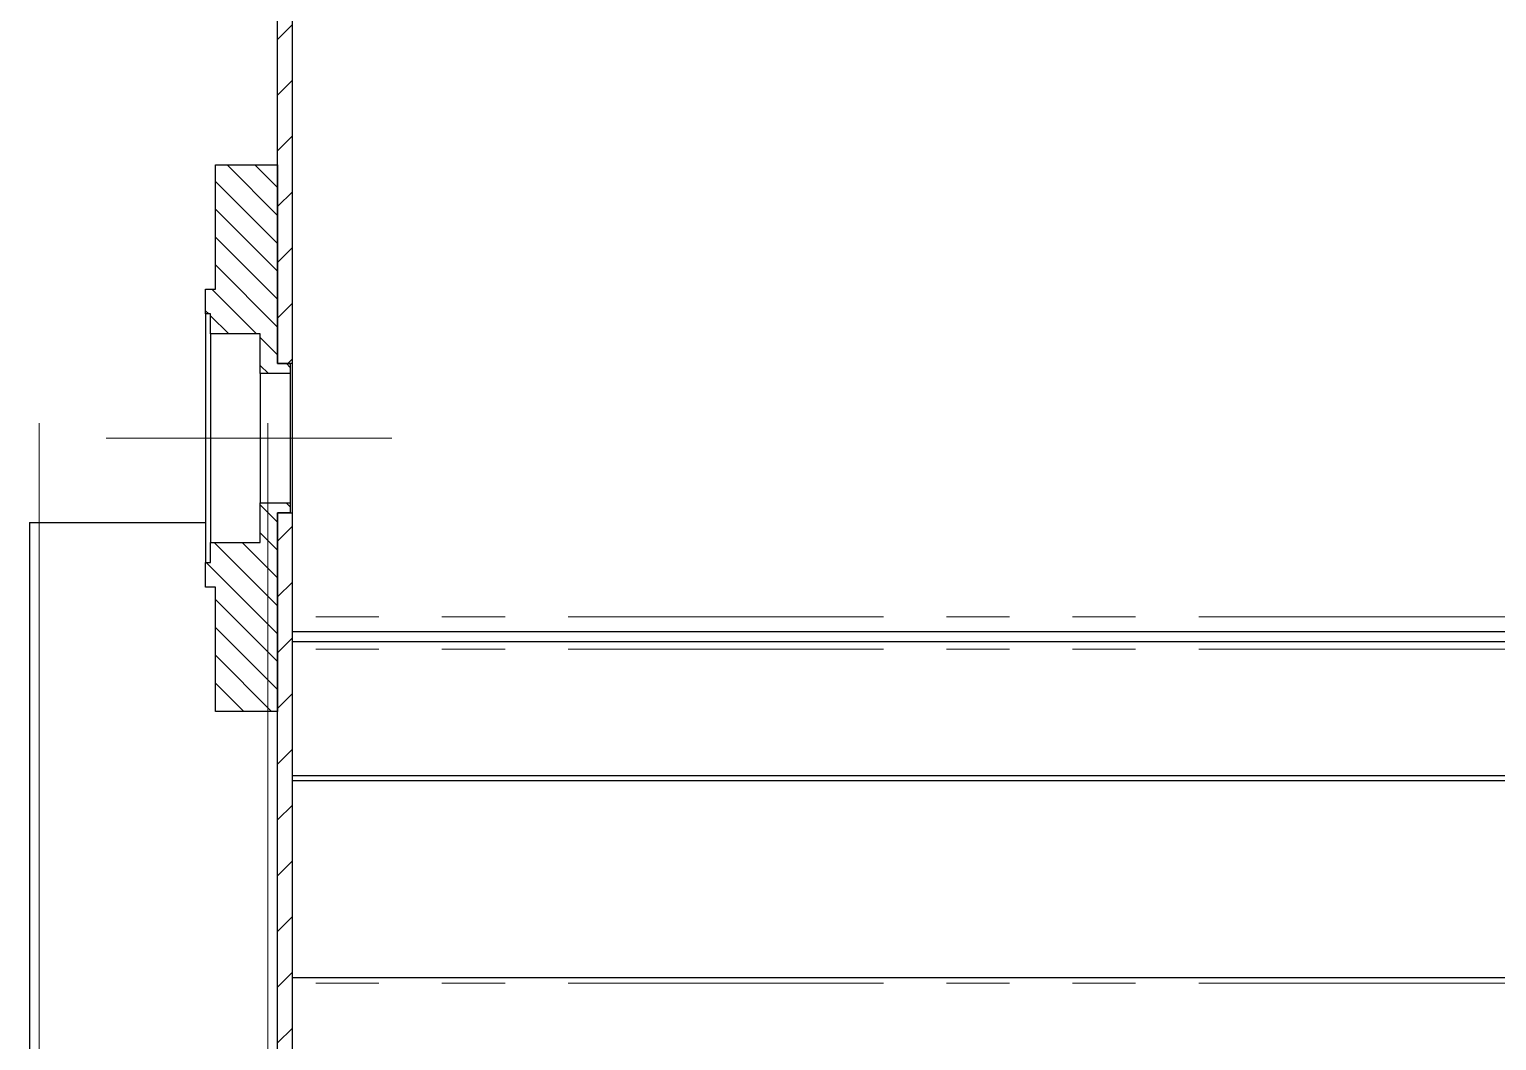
# Model space of a CAD drawing. Header units: millimetres. Extents: x 0 to 594, y 0 to 420.
# Drawn here: x 272.64 to 302.19, y 284.42 to 304.78 of the extents above; entities that cross this region are included whole.
import ezdxf

# ---------------------------------------------------------------- set-up
doc = ezdxf.new("R2010")
doc.units = ezdxf.units.MM
doc.linetypes.add('CENTERX2', pattern=[20.32, 12.7, -2.54, 2.54, -2.54])
doc.linetypes.add('PHANTOM', pattern=[12.7, 6.35, -1.27, 1.27, -1.27, 1.27, -1.27])

msp = doc.modelspace()

# ---------------------------------------------------------------- hatches: boundary and pattern name
at = {"linetype": 'Continuous', "lineweight": 18}
h = msp.add_hatch(dxfattribs=at)
h.set_pattern_fill('ANSI31', color=256, scale=0.25, style=0)
h.paths.add_polyline_path([(277.9361, 298.0478), (277.9361, 329.8478), (277.6361, 329.8478), (277.6361, 298.0478)], flags=0)
h = msp.add_hatch(dxfattribs=at)
h.set_pattern_fill('ANSI31', color=256, scale=0.125, angle=90, style=0)
h.paths.add_polyline_path([(276.1861, 299.0478), (276.2861, 299.0478), (276.2861, 298.6478), (277.2861, 298.6478), (277.2861, 297.8478), (277.8861, 297.8478), (277.8861, 298.0478), (277.6361, 298.0478), (277.6361, 302.0478), (276.3861, 302.0478), (276.3861, 299.5478), (276.1861, 299.5478)], flags=0)
h = msp.add_hatch(dxfattribs=at)
h.set_pattern_fill('ANSI31', color=256, scale=0.125, angle=90, style=0)
h.paths.add_polyline_path([(276.2861, 294.0478), (276.1861, 294.0478), (276.1861, 293.5478), (276.3861, 293.5478), (276.3861, 291.0478), (277.6361, 291.0478), (277.6361, 295.0478), (277.8861, 295.0478), (277.8861, 295.2478), (277.2861, 295.2478), (277.2861, 294.4478), (276.2861, 294.4478)], flags=0)
h = msp.add_hatch(dxfattribs=at)
h.set_pattern_fill('ANSI31', color=256, scale=0.25, style=0)
h.paths.add_polyline_path([(277.9361, 295.0478), (277.6361, 295.0478), (277.6361, 278.4478), (277.9361, 278.4478)], flags=0)

# ---------------------------------------------------------------- linework, layer by layer
at = {"color": 7, "linetype": 'Continuous', "lineweight": 25}
for p, q in [((277.6361, 298.0478), (277.6361, 329.8478)), ((277.9361, 298.0478), (277.9361, 329.8478)), ((276.3861, 302.0478), (277.6361, 302.0478)), ((276.3861, 299.5478), (276.3861, 302.0478)), ((277.6361, 302.0478), (277.6361, 298.0478)), ((276.1861, 299.5478), (276.3861, 299.5478)), ((276.1861, 299.0478), (276.1861, 299.5478)), ((276.2861, 299.0478), (276.1861, 299.0478)), ((276.1861, 299.0478), (276.1861, 294.0478)), ((276.2861, 298.6478), (276.2861, 299.0478)), ((277.2861, 298.6478), (276.2861, 298.6478)), ((276.2861, 298.6478), (276.2861, 294.4478)), ((277.2861, 297.8478), (277.2861, 298.6478)), ((277.6361, 298.0478), (277.8861, 298.0478)), ((277.9361, 298.0478), (277.6361, 298.0478)), ((277.8861, 298.0478), (277.8861, 297.8478)), ((277.9361, 295.0478), (277.9361, 298.0478)), ((277.8861, 297.8478), (277.2861, 297.8478)), ((277.2861, 297.8478), (277.2861, 295.2478)), ((277.8861, 297.8478), (277.8861, 295.2478)), ((277.2861, 294.4478), (277.2861, 295.2478)), ((277.2861, 295.2478), (277.8861, 295.2478)), ((277.8861, 295.2478), (277.8861, 295.0478)), ((277.8861, 295.0478), (277.6361, 295.0478)), ((277.6361, 295.0478), (277.6361, 291.0478)), ((277.6361, 295.0478), (277.9361, 295.0478)), ((277.6361, 278.4478), (277.6361, 295.0478)), ((277.9361, 278.4478), (277.9361, 295.0478)), ((272.6361, 294.8478), (272.6361, 174.8478)), ((272.6361, 294.8478), (272.8361, 294.8478)), ((272.8361, 294.8478), (276.1861, 294.8478)), ((276.2861, 294.4478), (277.2861, 294.4478)), ((276.2861, 294.0478), (276.2861, 294.4478)), ((276.1861, 294.0478), (276.2861, 294.0478)), ((276.1861, 293.5478), (276.1861, 294.0478)), ((276.3861, 293.5478), (276.1861, 293.5478)), ((276.3861, 291.0478), (276.3861, 293.5478)), ((327.9361, 292.6478), (277.9361, 292.6478)), ((327.9361, 292.4478), (277.9361, 292.4478)), ((277.6361, 291.0478), (276.3861, 291.0478)), ((327.9361, 289.7497), (277.9361, 289.7497)), ((327.9361, 289.6497), (277.9361, 289.6497)), ((327.9361, 285.6848), (277.9361, 285.6848))]:
    msp.add_line(p, q, dxfattribs=at)
at = {"color": 7, "linetype": 'CENTERX2', "lineweight": 18, "ltscale": 2}
for p, q in [((272.8361, 296.8478), (272.8361, 172.8478)), ((277.4361, 296.8478), (277.4361, 172.8478)), ((276.3861, 296.5478), (274.1861, 296.5478)), ((277.6361, 296.5478), (276.3861, 296.5478)), ((279.9361, 296.5478), (277.6361, 296.5478))]:
    msp.add_line(p, q, dxfattribs=at)
at = {"color": 8, "linetype": 'PHANTOM', "lineweight": 18}
for p, q in [((272.8361, 294.8478), (272.8361, 174.8478)), ((327.9361, 292.9478), (277.9361, 292.9478)), ((327.9361, 292.2978), (277.9361, 292.2978)), ((277.4361, 291.0478), (277.4361, 280.8478)), ((327.9361, 285.5725), (277.9361, 285.5725))]:
    msp.add_line(p, q, dxfattribs=at)

doc.saveas('drawing.dxf')
